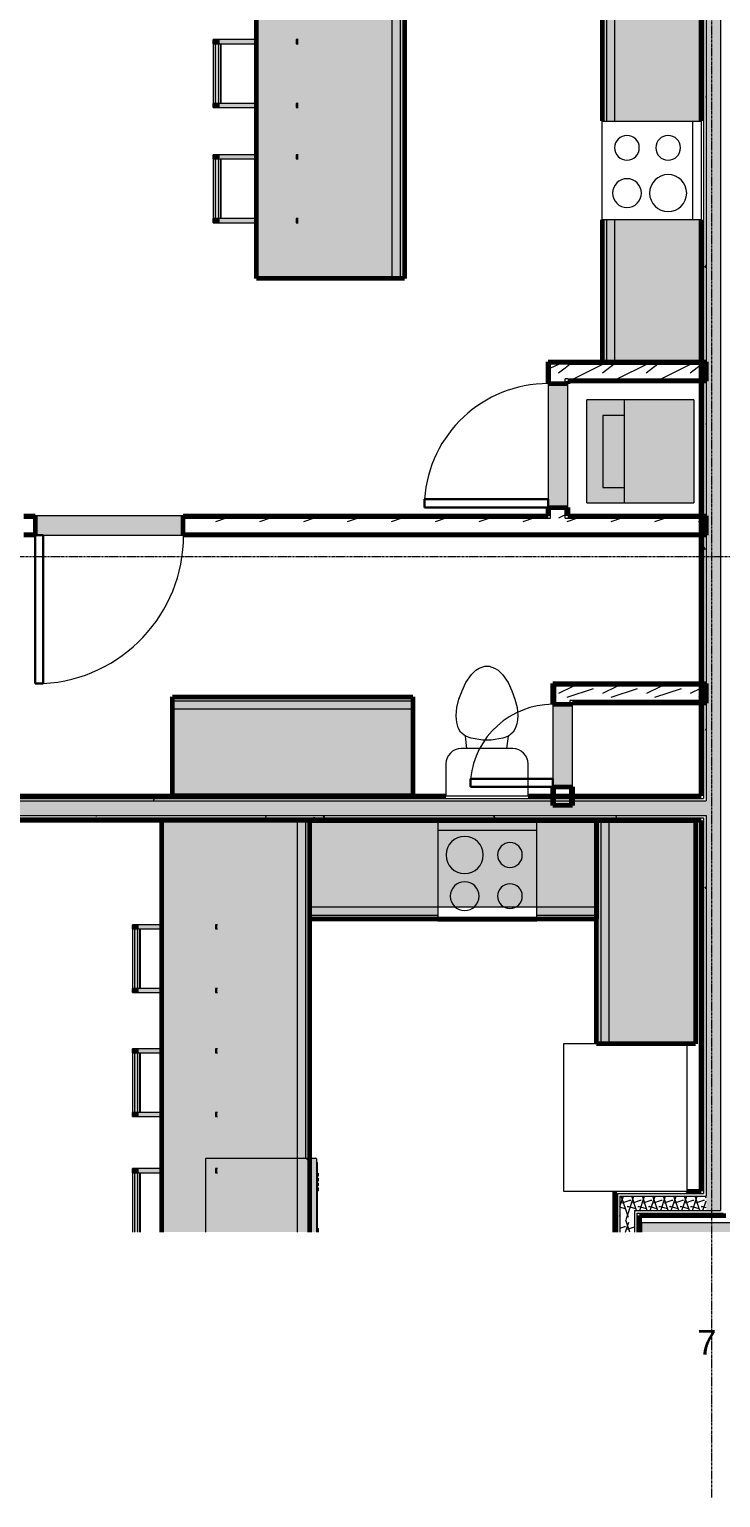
# Model space of a CAD drawing. Header units: inches. Extents: x -4061 to -1937, y 10959 to 12323.
# Drawn here: x -3647.1 to -3479.2, y 10958.7 to 11315.3 of the extents above; entities that cross this region are included whole.
import ezdxf

# ---------------------------------------------------------------- set-up
doc = ezdxf.new("R2010")
doc.units = ezdxf.units.IN
doc.header["$MEASUREMENT"] = 0
doc.linetypes.add('Grid Line 1_2_', pattern=[0.875, 0.5, -0.125, 0.125, -0.125])
for name, color, linetype, lineweight in [('0-1', 7, 'Continuous', 5), ('0-2', 250, 'Continuous', 9), ('A-CLNG', 13, 'Continuous', 18), ('A-CLNG-2', 13, 'Continuous', 5), ('A-DOOR-1', 250, 'Continuous', 9), ('A-DOOR-2', 50, 'Continuous', 30), ('A-WALL', 113, 'Continuous', 18), ('A-WALL-1', 8, 'Continuous', 5), ('A-WALL-2', 10, 'Continuous', 60), ('A-WALL-3', 7, 'Continuous', 18), ('A-WALL-PATT-1', 250, 'Continuous', 9), ('A-WALL-PATT-2', 55, 'Continuous', 9), ('A-WALL-PATT-6', 111, 'Continuous', 9), ('G-ANNO-SYMB', 111, 'Continuous', 9), ('I-FURN-1', 250, 'Continuous', 9), ('I-FURN-2', 71, 'Continuous', 9), ('I-WALL-1', 2, 'Continuous', 5), ('I-WALL-2', 2, 'Continuous', 60), ('P-SANR-FIXT-1', 55, 'Continuous', 9), ('P-SANR-FIXT-2', 250, 'Continuous', 9), ('Q-CASE-1', 53, 'Continuous', 9), ('Q-CASE-2', 10, 'Continuous', 60), ('Q-CASE-3', 250, 'Continuous', 9), ('Q-SPCQ-1', 250, 'Continuous', 9), ('Q-SPCQ-2', 55, 'Continuous', 9), ('S-BEAM', 12, 'Continuous', 9), ('S-GRID-1', 1, 'Grid Line 1_2_', 9)]:
    doc.layers.add(name, color=color, linetype=linetype, lineweight=lineweight)
doc.styles.add('Arial_1', font='arial.ttf', dxfattribs={"height": 6})
pattern_1 = [(0, (0, 0), (20.48, 5.12), [0.845, -14.515, 0.845, -14.515, -81.92]), (0, (0, 0), (20.48, 5.12), [-30.72, 0.845, -29.875, 0.845, -14.515, -35.84]), (0, (0, 0), (20.48, 5.12), [-76.8, 0.845, -9.395, 0.845, -24.755]), (120, (7.68, 2.56), (-14.67405, 15.1762003), [0.845, -14.515, 0.845, -14.515, -81.92]), (120, (7.68, 2.56), (-14.67405, 15.1762003), [-30.72, 0.845, -29.875, 0.845, -14.515, -35.84]), (120, (7.68, 2.56), (-14.67405, 15.1762003), [-76.8, 0.845, -9.395, 0.845, -24.755]), (240, (10.24, 12.8), (-5.80595, -20.2962003), [0.845, -14.515, 0.845, -14.515, -81.92]), (240, (10.24, 12.8), (-5.80595, -20.2962003), [-30.72, 0.845, -29.875, 0.845, -14.515, -35.84]), (240, (10.24, 12.8), (-5.80595, -20.2962003), [-76.8, 0.845, -9.395, 0.845, -24.755])]
pattern_2 = [(216.87, (4.265, 10.662), (31.9871619, 21.32545714), [5.331, -47.981]), (206.565, (10.662, 7.464), (-10.662476, -10.6620098), [11.921, -11.921]), (198.435, (10.662, 2.132), (-21.32449365, -10.6625869), [6.744, -26.974])]
pattern_3 = [(161.57, (0.32, 0.32), (-2.560496185, -0.000537386), [0, -18.214, 2.022, 0]), (18.43, (-0.32, 0.32), (-2.560496185, 0.000537386), [0, -18.214, 2.022, 0]), (108.43, (0.32, 0.32), (1.27922091, -6.400876726), [6.07, -14.166]), (71.57, (-0.32, 0.32), (1.27922091, 6.400876726), [6.07, -14.166])]

# ---------------------------------------------------------------- blocks, each defined once
blk = doc.blocks.new('Single-Flush - 36_ x 84_-1372839-ENLARGED RCP - 2ND FLOOR PLAN - EAST')
at = {"layer": 'A-DOOR-1'}
blk.add_arc((18, 2.37), 36.07, 93.1789, 180, dxfattribs=at)
at = {"layer": 'A-DOOR-2'}
for p, q in [((16, 2.37), (16, 38.39)), ((18, 38.39), (16, 38.39)), ((18, 2.37), (18, 38.39)), ((18, 2.37), (16, 2.37))]:
    blk.add_line(p, q, dxfattribs=at)
blk = doc.blocks.new('Stacked Washer and Dryer - 26_x25_ - Private-1372850-ENLARGED RCP - 2ND FLOOR PLAN - EAST')
at = {"layer": 'P-SANR-FIXT-1'}
blk.add_hatch(color=256, dxfattribs=at).paths.add_polyline_path([(5.39, 12.5), (0, 12.5), (0, -12.5), (26, -12.5), (26, 12.5)], flags=0)
at = {"layer": 'P-SANR-FIXT-2'}
for p, q in [((26, 12.5), (0, 12.5)), ((0, -12.5), (0, 12.5)), ((16.91, -12.5), (16.91, 12.5)), ((26, 12.5), (26, -12.5)), ((22.09, 8.75), (16.91, 8.75)), ((22.09, -8.75), (22.09, 8.75)), ((16.91, -8.75), (22.09, -8.75)), ((0, -12.5), (26, -12.5))]:
    blk.add_line(p, q, dxfattribs=at)
blk = doc.blocks.new('Single-Flush - 30_ x 80_-1421383-ENLARGED RCP - 2ND FLOOR PLAN - EAST')
at = {"layer": 'A-DOOR-1'}
blk.add_arc((15, -2.375), 30.067, 180, 266.18593, dxfattribs=at)
at = {"layer": 'A-DOOR-2'}
for p, q in [((13, -2.375), (13, -32.375)), ((15, -2.375), (13, -2.375)), ((15, -2.375), (15, -32.375)), ((15, -32.375), (13, -32.375))]:
    blk.add_line(p, q, dxfattribs=at)
blk = doc.blocks.new('OD_CW_Base Cabinet - OD_CW_Base Cabinet-1862371-ENLARGED RCP - 2ND FLOOR PLAN - EAST')
at = {"layer": 'Q-CASE-1'}
h = blk.add_hatch(color=256, dxfattribs=at)
h.paths.add_polyline_path([(9.36, 24), (9.36, -9), (109.34, -9), (109.34, 24), (28.15, 24)], flags=0)
h.paths.add_polyline_path([(23.79, 10.94), (24.79, 10.94), (24.79, 10.44), (23.79, 10.44), (23.79, 10.94)], flags=0)
h.paths.add_polyline_path([(37.41, 10.94), (37.41, 10.94), (38.41, 10.94), (38.41, 10.44), (37.41, 10.44)], flags=0)
h.paths.add_polyline_path([(52.91, 10.94), (52.91, 10.94), (53.91, 10.94), (53.91, 10.44), (52.91, 10.44)], flags=0)
h.paths.add_polyline_path([(67.53, 10.94), (68.53, 10.94), (68.53, 10.44), (67.53, 10.44), (67.53, 10.94)], flags=0)
h.paths.add_polyline_path([(83.03, 10.94), (83.03, 10.94), (84.03, 10.94), (84.03, 10.44), (83.03, 10.44), (83.03, 10.63)], flags=0)
for points in [[(27.34, -10.77), (27.34, -11), (109.34, -11), (109.34, -9), (27.34, -9), (27.34, -10.7)], [(27.34, -11.09), (27.34, -12), (109.34, -12), (109.34, -11), (27.34, -11)]]:
    blk.add_hatch(color=256, dxfattribs=at).paths.add_polyline_path(points, flags=0)
at = {"layer": 'Q-CASE-2'}
for p, q in [((109.34, 24), (9.36, 24)), ((109.34, -12), (109.34, 24)), ((9.36, -12), (109.34, -12))]:
    blk.add_line(p, q, dxfattribs=at)
at = {"layer": 'Q-CASE-3'}
for p, q in [((9.36, 24), (109.34, 24)), ((109.34, -9), (109.34, 24)), ((9.36, -9), (109.34, -9)), ((109.34, -11), (109.34, -9)), ((27.34, -11), (109.34, -11)), ((27.34, -11), (109.34, -11)), ((27.34, -12), (88.34, -12)), ((109.34, -12), (109.34, -11))]:
    blk.add_line(p, q, dxfattribs=at)
blk = doc.blocks.new('Refrigerator_-_Side-by-Side_6047 - 36_ X 30_-345559-ENLARGED RCP - 2ND FLOOR PLAN - EAST')
at = {"layer": 'Q-SPCQ-1'}
for p, q in [((17.87, 14.42), (-17.88, 14.42)), ((-17.88, 14.42), (-17.88, -15.58)), ((17.87, -15.58), (17.87, 14.42)), ((-17.88, -15.58), (17.87, -15.58))]:
    blk.add_line(p, q, dxfattribs=at)
blk = doc.blocks.new('Range - 24_ x 24_-1352610-ENLARGED RCP - 2ND FLOOR PLAN - EAST')
at = {"layer": 'Q-SPCQ-1'}
for p, q in [((24, 24), (0, 24)), ((0, 24), (0, 0)), ((0, 22), (24, 22)), ((24, 0), (24, 24)), ((0, 0), (24, 0))]:
    blk.add_line(p, q, dxfattribs=at)
for centre, radius, start, end in [((6.5, 16), 4.5, 360, 180), ((17.5, 16), 3, 360, 180), ((6.5, 16), 4.5, 180, 0), ((17.5, 16), 3, 180, 0), ((6.5, 6), 3.5, 360, 180), ((17.5, 6), 3, 360, 180), ((6.5, 6), 3.5, 180, 0), ((17.5, 6), 3, 180, 0)]:
    blk.add_arc(centre, radius, start, end, dxfattribs=at)
blk = doc.blocks.new('OD_CW_Base Cabinet - OD_CW_Base Cabinet-1445441-ENLARGED RCP - 2ND FLOOR PLAN - EAST')
at = {"layer": 'Q-CASE-1'}
h = blk.add_hatch(color=256, dxfattribs=at)
h.paths.add_polyline_path([(15.27, 0), (0.74, 0), (0.74, -1), (15.27, -1)], flags=0)
h.paths.add_polyline_path([(49.51, 0), (39.27, 0), (39.27, -1), (70.36, -1), (70.36, 0), (54.46, 0)], flags=0)
h = blk.add_hatch(color=256, dxfattribs=at)
h.paths.add_polyline_path([(15.27, -1), (0.74, -1), (0.74, -3), (15.27, -3)], flags=0)
h.paths.add_polyline_path([(50.33, -1), (39.27, -1), (39.27, -3), (70.36, -3), (70.36, -1), (55.35, -1)], flags=0)
blk.add_hatch(color=256, dxfattribs=at).paths.add_polyline_path([(25.6, -3), (0.74, -3), (0.74, -24), (70.36, -24), (70.36, -3), (51.97, -3)], flags=0)
at = {"layer": 'Q-CASE-2'}
for p, q in [((0.74, -24), (0.74, 0)), ((0.74, 0), (70.36, 0)), ((70.36, 0), (70.36, -24)), ((70.36, -24), (0.74, -24))]:
    blk.add_line(p, q, dxfattribs=at)
at = {"layer": 'Q-CASE-3'}
for p, q in [((0.74, 0), (0.74, -1)), ((15.27, 0), (0.74, 0)), ((15.27, -1), (0.74, -1)), ((0.74, -1), (0.74, -3)), ((15.27, -1), (0.74, -1)), ((0.74, -3), (0.74, -24)), ((70.36, -3), (0.74, -3)), ((70.36, 0), (39.27, 0)), ((70.36, -1), (39.27, -1)), ((70.36, -1), (39.27, -1)), ((70.36, -1), (70.36, 0)), ((70.36, -3), (70.36, -1)), ((70.36, -24), (70.36, -3)), ((70.36, -24), (0.74, -24))]:
    blk.add_line(p, q, dxfattribs=at)
blk = doc.blocks.new('OD_CW_Base Cabinet - OD_CW_Base Cabinet-1916693-ENLARGED RCP - 2ND FLOOR PLAN - EAST')
at = {"layer": 'Q-CASE-1'}
for points in [[(0.74, -1), (54.99, -1), (54.99, 0), (0.74, 0)], [(0.74, -3), (54.99, -3), (54.99, -1), (0.74, -1)], [(0.74, -24), (54.99, -24), (54.99, -3), (0.74, -3), (0.74, -11.3)]]:
    blk.add_hatch(color=256, dxfattribs=at).paths.add_polyline_path(points, flags=0)
at = {"layer": 'Q-CASE-2'}
for p, q in [((0.74, -24), (0.74, 0)), ((0.74, 0), (54.99, 0)), ((54.99, 0), (54.99, -24)), ((54.99, -24), (0.74, -24))]:
    blk.add_line(p, q, dxfattribs=at)
at = {"layer": 'Q-CASE-3'}
for p, q in [((33.99, 0), (0.74, 0)), ((54.99, -1), (0.74, -1)), ((54.99, -1), (0.74, -1)), ((0.74, -3), (0.74, -24)), ((54.99, -3), (0.74, -3)), ((54.99, -1), (54.99, 0)), ((54.99, -3), (54.99, -1)), ((54.99, -24), (54.99, -3)), ((54.99, -24), (0.74, -24))]:
    blk.add_line(p, q, dxfattribs=at)
blk = doc.blocks.new('Dishwasher_15404 - 34_ counter-547918-ENLARGED RCP - 2ND FLOOR PLAN - EAST')
at = {"layer": 'Q-SPCQ-2'}
for points in [[(24.1, 6.02), (25.25, 6.02), (25.25, 22.43), (25.17, 22.9), (24.98, 23.29), (24.74, 23.58), (24.46, 23.79), (24.02, 23.95), (23.68, 24), (22.25, 24), (22.25, 6.02), (24.02, 6.02)], [(25.25, 22.43), (25.25, 24), (23.68, 24), (24.08, 23.95), (24.46, 23.79), (24.83, 23.48), (25.04, 23.21), (25.22, 22.75)], [(25, 23.26), (24.96, 23.33), (24.98, 23.29)], [(26.68, 6.02), (26.87, 6.02), (26.85, 23.86), (26.82, 23.94), (26.68, 24), (25.25, 24), (25.25, 6.02), (26.46, 6.02)], [(27.12, 21.39), (27.12, 22.91), (26.87, 22.91), (26.87, 21.39)], [(27.12, 20.19), (27.12, 21.39), (26.87, 21.39), (26.87, 20.19)], [(26.87, 6.02), (27.12, 6.02), (27.12, 20.19), (26.87, 20.19), (26.87, 15.41)], [(27.12, 19.69), (27.37, 19.69), (27.37, 20.28), (27.12, 20.28), (27.12, 20.11)], [(27.37, 18.51), (27.37, 19.1), (27.12, 19.1), (27.12, 18.51)], [(27.37, 17.33), (27.37, 17.92), (27.12, 17.92), (27.12, 17.33)], [(27.37, 16.15), (27.37, 16.74), (27.12, 16.74), (27.12, 16.15)], [(27.33, 6.02), (27.37, 6.02), (27.37, 6.79), (27.12, 6.79), (27.12, 6.02)]]:
    blk.add_hatch(color=256, dxfattribs=at).paths.add_polyline_path(points, flags=0)
at = {"layer": 'Q-SPCQ-1'}
for p, q in [((0, 24), (23.68, 24)), ((0, 6.02), (0, 24)), ((23.68, 24), (25.25, 24)), ((25.25, 24), (26.68, 24)), ((25.25, 24), (25.25, 22.43)), ((25.25, 22.43), (25.25, 6.02)), ((26.87, 23.8), (26.87, 6.02)), ((26.87, 22.91), (27.12, 22.91)), ((27.12, 21.39), (27.12, 22.91)), ((27.12, 20.19), (27.12, 21.39)), ((27.12, 20.28), (27.37, 20.28)), ((27.12, 6.02), (27.12, 20.19)), ((27.12, 19.69), (27.37, 19.69)), ((27.12, 19.1), (27.37, 19.1)), ((27.12, 18.51), (27.37, 18.51)), ((27.12, 17.92), (27.37, 17.92)), ((27.37, 17.33), (27.37, 17.92)), ((27.37, 19.69), (27.37, 20.28)), ((27.37, 18.51), (27.37, 19.1)), ((27.12, 17.33), (27.37, 17.33)), ((27.12, 16.74), (27.37, 16.74)), ((27.12, 16.15), (27.37, 16.15)), ((27.37, 16.15), (27.37, 16.74)), ((27.37, 6.79), (27.12, 6.79)), ((27.37, 6.02), (27.37, 6.79))]:
    blk.add_line(p, q, dxfattribs=at)
for centre, radius, start, end in [((23.68, 22.43), 1.57, 360, 90), ((23.68, 22.43), 1.57, 32.077, 42.3359), ((23.68, 22.43), 1.57, 17.8182, 27.5266), ((23.68, 22.43), 1.57, 360, 13.6425), ((26.68, 23.8), 0.197, 360, 90)]:
    blk.add_arc(centre, radius, start, end, dxfattribs=at)
blk = doc.blocks.new('Bar_Stool_6722_1_ - Bar_Stool_6722_1_-1229311-ENLARGED RCP - 2ND FLOOR PLAN - EAST')
at = {"layer": 'I-FURN-2'}
for points in [[(1, 20.63), (0, 20.63), (0, 20.14), (1, 20.14)], [(1, 1.3), (1, 7.07), (0, 7.07), (0, 1.3)], [(1, 1.3), (0, 1.3), (0, 0.75), (1, 0.75), (1, 0.94)], [(1, 0), (1, 0.75), (0, 0.75), (0, 0)], [(15.43, 1.3), (1, 1.3), (1, 0.46), (15.43, 0.46), (15.43, 1.3)]]:
    blk.add_hatch(color=256, dxfattribs=at).paths.add_polyline_path(points, flags=0)
at = {"layer": 'I-FURN-1'}
for p, q in [((0, 20.63), (0, 20.14)), ((0, 20.14), (1, 20.14)), ((1, 20.14), (1, 20.63)), ((0, 7.07), (0, 1.3)), ((1, 1.3), (1, 7.07)), ((0, 1.3), (1, 1.3)), ((0, 1.3), (0, 0.75)), ((0, 0.75), (0, 0)), ((0, 0.75), (1, 0.75)), ((1, 1.83), (15.43, 1.83)), ((1, 1.73), (15.43, 1.73)), ((15.43, 1.3), (1, 1.3)), ((1, 0.75), (1, 1.3)), ((1, 0), (1, 0.75)), ((1, 0.46), (15.43, 0.46)), ((1, 0), (0, 0)), ((1, 0), (15.43, 0))]:
    blk.add_line(p, q, dxfattribs=at)
blk = doc.blocks.new('Bar_Stool_6722_1_ - Bar_Stool_6722_1_-V1-ENLARGED RCP - 2ND FLOOR PLAN - EAST')
at = {"layer": 'I-FURN-2'}
for points in [[(1, 20.63), (0, 20.63), (0, 20.14), (1, 20.14)], [(16.5, 20.63), (15.5, 20.63), (15.5, 20.14), (16.5, 20.14)], [(1, 1.3), (1, 7.07), (0, 7.07), (0, 1.3)], [(16.5, 7.07), (15.5, 7.07), (15.5, 1.3), (16.5, 1.3), (16.5, 1.83)], [(1, 1.3), (0, 1.3), (0, 0.75), (1, 0.75), (1, 0.94)], [(1, 0), (1, 0.75), (0, 0.75), (0, 0)], [(15.5, 0.75), (15.5, 1.3), (1, 1.3), (1, 0.46), (15.5, 0.46)], [(16.5, 0.75), (16.5, 1.3), (15.5, 1.3), (15.5, 0.75), (16.5, 0.75)], [(16.5, 0.46), (16.5, 0.75), (15.5, 0.75), (15.5, 0), (16.5, 0)]]:
    blk.add_hatch(color=256, dxfattribs=at).paths.add_polyline_path(points, flags=0)
at = {"layer": 'I-FURN-1'}
for p, q in [((0, 20.63), (0, 20.14)), ((0, 20.14), (1, 20.14)), ((1, 20.14), (1, 20.63)), ((15.5, 20.63), (15.5, 20.14)), ((15.5, 20.14), (16.5, 20.14)), ((16.5, 20.14), (16.5, 20.63)), ((0, 7.07), (0, 1.3)), ((1, 1.3), (1, 7.07)), ((15.5, 7.07), (15.5, 1.3)), ((16.5, 1.3), (16.5, 7.07)), ((0, 1.3), (1, 1.3)), ((0, 1.3), (0, 0.75)), ((0, 0.75), (0, 0)), ((0, 0.75), (1, 0.75)), ((1, 1.83), (15.5, 1.83)), ((1, 1.73), (15.5, 1.73)), ((15.5, 1.3), (1, 1.3)), ((1, 0.75), (1, 1.3)), ((1, 0), (1, 0.75)), ((1, 0.46), (15.5, 0.46)), ((15.5, 1.3), (16.5, 1.3)), ((15.5, 1.3), (15.5, 0.75)), ((15.5, 0.75), (15.5, 0)), ((15.5, 0.75), (16.5, 0.75)), ((16.5, 0), (15.5, 0)), ((16.5, 0.75), (16.5, 1.3)), ((16.5, 0), (16.5, 0.75)), ((1, 0), (0, 0)), ((1, 0), (15.5, 0))]:
    blk.add_line(p, q, dxfattribs=at)
blk = doc.blocks.new('Bar_Stool_6722_1_ - Bar_Stool_6722_1_-V2-ENLARGED RCP - 2ND FLOOR PLAN - EAST')
at = {"layer": 'I-FURN-2'}
for points in [[(1, 20.63), (0, 20.63), (0, 20.14), (1, 20.14), (1, 20.45)], [(1, 20.13), (1, 20.14), (0.59, 20.13)], [(16.5, 20.63), (15.5, 20.63), (15.5, 20.14), (16.5, 20.14)], [(1, 1.3), (1, 7.07), (0, 7.07), (0, 1.3)], [(16.5, 1.83), (16.5, 7.07), (15.5, 7.07), (15.5, 1.3), (16.5, 1.3)], [(1, 0.75), (1, 1.3), (0, 1.3), (0, 0.75), (1, 0.75)], [(1, 0.46), (1, 0.75), (0, 0.75), (0, 0), (1, 0)], [(15.5, 0.75), (15.5, 1.3), (1, 1.3), (1, 0.46), (15.5, 0.46), (15.5, 0.75)], [(16.5, 1.3), (15.5, 1.3), (15.5, 0.75), (16.5, 0.75), (16.5, 0.94)], [(16.5, 0.46), (16.5, 0.75), (15.5, 0.75), (15.5, 0), (16.5, 0)]]:
    blk.add_hatch(color=256, dxfattribs=at).paths.add_polyline_path(points, flags=0)
at = {"layer": 'I-FURN-1'}
for p, q in [((0, 20.63), (0, 20.14)), ((0, 20.14), (1, 20.14)), ((1, 20.14), (1, 20.63)), ((15.5, 20.63), (15.5, 20.14)), ((15.5, 20.14), (16.5, 20.14)), ((16.5, 20.14), (16.5, 20.63)), ((0, 7.07), (0, 1.3)), ((1, 1.3), (1, 7.07)), ((15.5, 7.07), (15.5, 1.3)), ((16.5, 1.3), (16.5, 7.07)), ((0, 1.3), (1, 1.3)), ((0, 1.3), (0, 0.75)), ((0, 0.75), (0, 0)), ((0, 0.75), (1, 0.75)), ((1, 1.83), (15.5, 1.83)), ((1, 1.73), (15.5, 1.73)), ((15.5, 1.3), (1, 1.3)), ((1, 0.75), (1, 1.3)), ((1, 0), (1, 0.75)), ((1, 0.46), (15.5, 0.46)), ((15.5, 1.3), (16.5, 1.3)), ((15.5, 1.3), (15.5, 0.75)), ((15.5, 0.75), (15.5, 0)), ((15.5, 0.75), (16.5, 0.75)), ((16.5, 0), (15.5, 0)), ((16.5, 0.75), (16.5, 1.3)), ((16.5, 0), (16.5, 0.75)), ((1, 0), (0, 0)), ((1, 0), (15.5, 0))]:
    blk.add_line(p, q, dxfattribs=at)
blk = doc.blocks.new('Toilet-Domestic-3D - Toilet-Domestic-3D-1372870-ENLARGED RCP - 2ND FLOOR PLAN - EAST')
at = {"layer": 'P-SANR-FIXT-2'}
for p, q in [((-3.74, 10), (-2.74, 11)), ((-2.74, 11), (-1.87, 11.5)), ((-1.87, 11.5), (-0.5, 12)), ((-0.5, 12), (0.5, 12)), ((0.5, 12), (1.87, 11.5)), ((1.87, 11.5), (2.74, 11)), ((2.74, 11), (3.74, 10)), ((-6.06, 6), (-5.13, 8)), ((-5.13, 8), (-3.74, 10)), ((3.74, 10), (5.13, 8)), ((5.13, 8), (6.06, 6)), ((-7.33, 1.99), (-6.79, 4)), ((-6.79, 4), (-6.06, 6)), ((6.06, 6), (6.79, 4)), ((6.79, 4), (7.33, 1.99)), ((-7.5, 0), (-7.33, 1.99)), ((7.33, 1.99), (7.5, 0)), ((-7.41, -1), (-7.5, 0)), ((-7.24, -2), (-7.41, -1)), ((-6.97, -3), (-7.24, -2)), ((-6.4, -4), (-6.97, -3)), ((6.97, -3), (6.4, -4)), ((7.24, -2), (6.97, -3)), ((7.41, -1), (7.24, -2)), ((7.5, 0), (7.41, -1)), ((-5.21, -5), (-6.4, -4)), ((-3.84, -5.5), (-5.21, -5)), ((-4.86, -8.02), (-5.21, -5)), ((-1, -6), (-3.84, -5.5)), ((1, -6), (-1, -6)), ((3.84, -5.5), (1, -6)), ((5.21, -5), (3.84, -5.5)), ((4.86, -8.02), (5.21, -5)), ((6.4, -4), (5.21, -5)), ((6.25, -8.02), (-6.25, -8.02)), ((-9.98, -11.75), (-9.98, -19.48)), ((9.98, -19.48), (9.98, -11.75)), ((-9.98, -19.48), (9.98, -19.48))]:
    blk.add_line(p, q, dxfattribs=at)
for centre, start, end in [((-6.25, -11.75), 90, 180), ((6.25, -11.75), 0, 90)]:
    blk.add_arc(centre, 3.73, start, end, dxfattribs=at)
blk = doc.blocks.new('OD_CW_Base Cabinet - OD_CW_Base Cabinet-1913600-ENLARGED RCP - 2ND FLOOR PLAN - EAST')
at = {"layer": 'Q-CASE-1'}
for points in [[(3.78, -1), (59.14, -1), (59.14, 0), (0.74, 0), (0.74, -1), (0.99, -1)], [(23.98, -3), (59.14, -3), (59.14, -1), (0.74, -1), (0.74, -3), (8.65, -3)], [(59.14, -24), (59.14, -3), (0.74, -3), (0.74, -24), (54.64, -24)]]:
    blk.add_hatch(color=256, dxfattribs=at).paths.add_polyline_path(points, flags=0)
at = {"layer": 'Q-CASE-2'}
for p, q in [((0.74, -24), (0.74, 0)), ((0.74, 0), (59.14, 0)), ((59.14, 0), (59.14, -24)), ((59.14, -24), (0.74, -24))]:
    blk.add_line(p, q, dxfattribs=at)
at = {"layer": 'Q-CASE-3'}
for p, q in [((0.74, 0), (0.74, -1)), ((59.14, 0), (0.74, 0)), ((59.14, -1), (0.74, -1)), ((0.74, -1), (0.74, -3)), ((59.14, -1), (0.74, -1)), ((0.74, -3), (0.74, -24)), ((59.14, -3), (0.74, -3)), ((59.14, -1), (59.14, 0)), ((59.14, -3), (59.14, -1)), ((59.14, -24), (59.14, -3)), ((59.14, -24), (0.74, -24))]:
    blk.add_line(p, q, dxfattribs=at)
blk = doc.blocks.new('Single-Flush - CLOSET-1720256-ENLARGED RCP - 2ND FLOOR PLAN - EAST')
at = {"layer": 'A-DOOR-1'}
blk.add_arc((10, -2.37), 20.07, 180, 264.2799, dxfattribs=at)
at = {"layer": 'A-DOOR-2'}
for p, q in [((8, -2.37), (8, -22.34)), ((10, -2.37), (8, -2.37)), ((10, -2.37), (10, -22.34)), ((10, -22.34), (8, -22.34))]:
    blk.add_line(p, q, dxfattribs=at)
blk = doc.blocks.new('OD_CW_Base Cabinet - OD_CW_Base Cabinet-2252122-ENLARGED RCP - 2ND FLOOR PLAN - EAST')
at = {"layer": 'Q-CASE-1'}
h = blk.add_hatch(color=256, dxfattribs=at)
h.paths.add_polyline_path([(93.67, 18.64), (93.67, 24), (59.2, 24), (59.2, 3), (93.67, 3)], flags=0)
h.paths.add_polyline_path([(35.2, 21.71), (35.2, 24), (0.74, 24), (0.74, 3), (35.2, 3)], flags=0)
h = blk.add_hatch(color=256, dxfattribs=at)
h.paths.add_polyline_path([(93.67, 3), (59.2, 3), (59.2, 1), (93.67, 1)], flags=0)
h.paths.add_polyline_path([(35.2, 3), (0.74, 3), (0.74, 1), (35.2, 1)], flags=0)
h = blk.add_hatch(color=256, dxfattribs=at)
h.paths.add_polyline_path([(93.67, 0), (93.67, 1), (59.2, 1), (59.2, 0), (79.57, 0)], flags=0)
h.paths.add_polyline_path([(35.2, 1), (0.74, 1), (0.74, 0), (35.2, 0)], flags=0)
at = {"layer": 'Q-CASE-2'}
for p, q in [((35.2, 24), (0.74, 24)), ((0.74, 24), (0.74, 22)), ((93.67, 24), (59.2, 24)), ((93.67, 0), (93.67, 24)), ((0.74, 0), (35.2, 0)), ((59.2, 0), (93.67, 0))]:
    blk.add_line(p, q, dxfattribs=at)
at = {"layer": 'Q-CASE-3'}
for p, q in [((0.74, 24), (0.74, 22)), ((0.74, 24), (35.2, 24)), ((59.2, 24), (93.67, 24)), ((93.67, 3), (93.67, 24)), ((0.74, 3), (35.2, 3)), ((0.74, 1), (35.2, 1)), ((0.74, 1), (35.2, 1)), ((0.74, 0), (35.2, 0)), ((59.2, 3), (93.67, 3)), ((59.2, 1), (93.67, 1)), ((59.2, 1), (93.67, 1)), ((59.2, 0), (93.67, 0)), ((93.67, 1), (93.67, 3)), ((93.67, 0), (93.67, 1))]:
    blk.add_line(p, q, dxfattribs=at)
blk = doc.blocks.new('Bar_Stool_6722_1_ - Bar_Stool_6722_1_-V16-ENLARGED RCP - 2ND FLOOR PLAN - EAST')
at = {"layer": 'I-FURN-2'}
for points in [[(0, -0.46), (0, -0.75), (1, -0.75), (1, 0), (0, 0)], [(15.5, -0.75), (16.5, -0.75), (16.5, 0), (15.5, 0), (15.5, -0.46)], [(0, -0.94), (0, -1.3), (1, -1.3), (1, -0.75), (0, -0.75)], [(0, -6.89), (0, -10.45), (1, -10.45), (1, -1.3), (0, -1.3), (0, -1.83)], [(1, -1.3), (15.5, -1.3), (15.5, -0.46), (1, -0.46), (1, -1.3)], [(15.5, -0.75), (15.5, -1.3), (16.5, -1.3), (16.5, -0.75), (16, -0.75)], [(15.5, -1.83), (15.5, -10.45), (16.5, -10.45), (16.5, -1.3), (15.5, -1.3)], [(0, -20.63), (1, -20.63), (1, -20.14), (0, -20.14)], [(15.5, -20.63), (16.5, -20.63), (16.5, -20.14), (15.5, -20.14)]]:
    blk.add_hatch(color=256, dxfattribs=at).paths.add_polyline_path(points, flags=0)
at = {"layer": 'I-FURN-1'}
for p, q in [((0, 0), (0, -0.75)), ((0, 0), (1, 0)), ((1, -0.75), (1, 0)), ((0, -0.75), (0, -1.3)), ((1, -0.75), (0, -0.75)), ((0, -1.3), (0, -10.45)), ((1, -1.3), (0, -1.3)), ((15.5, 0), (1, 0)), ((15.5, -0.46), (1, -0.46)), ((1, -1.3), (1, -0.75)), ((1, -1.3), (15.5, -1.3)), ((1, -10.45), (1, -1.3)), ((15.5, -1.73), (1, -1.73)), ((15.5, -1.83), (1, -1.83)), ((15.5, 0), (15.5, -0.75)), ((15.5, 0), (16.5, 0)), ((15.5, -0.75), (15.5, -1.3)), ((16.5, -0.75), (15.5, -0.75)), ((15.5, -1.3), (15.5, -10.45)), ((16.5, -1.3), (15.5, -1.3)), ((16.5, -0.75), (16.5, 0)), ((16.5, -1.3), (16.5, -0.75)), ((16.5, -10.45), (16.5, -1.3)), ((0, -20.14), (0, -20.63)), ((1, -20.14), (0, -20.14)), ((1, -20.63), (1, -20.14)), ((15.5, -20.14), (15.5, -20.63)), ((16.5, -20.14), (15.5, -20.14)), ((16.5, -20.63), (16.5, -20.14))]:
    blk.add_line(p, q, dxfattribs=at)
blk = doc.blocks.new('OD_CW_Base Cabinet - OD_CW_Base Cabinet-1913094-ENLARGED RCP - 2ND FLOOR PLAN - EAST')
at = {"layer": 'Q-CASE-1'}
h = blk.add_hatch(color=256, dxfattribs=at)
h.paths.add_polyline_path([(109.11, 12), (33.14, 12), (33.14, 11), (109.11, 11)], flags=0)
h.paths.add_polyline_path([(9.14, 12), (0.74, 12), (0.74, 11), (9.14, 11), (9.14, 11.56)], flags=0)
h = blk.add_hatch(color=256, dxfattribs=at)
h.paths.add_polyline_path([(109.11, 11), (33.14, 11), (33.14, 9), (109.11, 9)], flags=0)
h.paths.add_polyline_path([(9.14, 10.77), (9.14, 11), (0.74, 11), (0.74, 9), (9.14, 9)], flags=0)
h = blk.add_hatch(color=256, dxfattribs=at)
h.paths.add_polyline_path([(109.11, -14.31), (109.11, 9), (0.74, 9), (0.74, -24), (109.11, -24), (109.11, -14.31)], flags=0)
h.paths.add_polyline_path([(95.57, -13.81), (95.57, -14.31), (94.57, -14.31), (94.57, -13.81)], flags=0)
h.paths.add_polyline_path([(80.07, -14.31), (80.07, -14.31), (79.07, -14.31), (79.07, -13.81), (80.07, -13.81)], flags=0)
h.paths.add_polyline_path([(67.57, -13.81), (67.57, -14.31), (66.57, -14.31), (66.57, -13.81)], flags=0)
h.paths.add_polyline_path([(52.07, -14.31), (52.07, -14.31), (51.07, -14.31), (51.07, -13.81), (52.07, -13.81)], flags=0)
h.paths.add_polyline_path([(39.57, -13.81), (39.57, -14.31), (38.57, -14.31), (38.57, -13.81)], flags=0)
h.paths.add_polyline_path([(24.07, -14.31), (24.07, -14.31), (23.07, -14.31), (23.07, -13.81), (24.07, -13.81)], flags=0)
at = {"layer": 'Q-CASE-2'}
for p, q in [((0.74, -24), (0.74, 12)), ((0.74, 12), (109.11, 12)), ((109.11, 12), (109.11, -24)), ((109.11, -24), (0.74, -24))]:
    blk.add_line(p, q, dxfattribs=at)
at = {"layer": 'Q-CASE-3'}
for p, q in [((0.74, 12), (0.74, 11)), ((9.14, 12), (0.74, 12)), ((9.14, 11), (0.74, 11)), ((0.74, 11), (0.74, 9)), ((9.14, 11), (0.74, 11)), ((109.11, 12), (33.14, 12)), ((109.11, 11), (33.14, 11)), ((109.11, 11), (33.14, 11)), ((109.11, 11), (109.11, 12)), ((109.11, 9), (109.11, 11)), ((0.74, 9), (0.74, -24)), ((109.11, 9), (0.74, 9)), ((109.11, -24), (109.11, 9)), ((109.11, -24), (0.74, -24))]:
    blk.add_line(p, q, dxfattribs=at)
blk = doc.blocks.new('Range - 24_ x 24_-1372826-ENLARGED RCP - 2ND FLOOR PLAN - EAST')
at = {"layer": 'Q-SPCQ-1'}
for p, q in [((0, 0), (24, 0)), ((0, -24), (0, 0)), ((24, 0), (24, -24)), ((0, -22), (24, -22)), ((24, -24), (0, -24))]:
    blk.add_line(p, q, dxfattribs=at)
for centre, radius, start, end in [((6.5, -6), 3.5, 360, 180), ((17.5, -6), 3, 360, 180), ((6.5, -6), 3.5, 180, 0), ((17.5, -6), 3, 180, 0), ((6.5, -16), 4.5, 360, 180), ((17.5, -16), 3, 360, 180), ((6.5, -16), 4.5, 180, 0), ((17.5, -16), 3, 180, 0)]:
    blk.add_arc(centre, radius, start, end, dxfattribs=at)
blk = doc.blocks.new('CTR - 1st Phase - Unit Layouts_rvt-1-ENLARGED RCP - 2ND FLOOR PLAN - EAST')
at = {"layer": 'A-WALL-1'}
for points in [[(-3520.5, 11199.23), (-3516.37, 11199.23), (-3516.37, 11229.23), (-3521.12, 11229.23), (-3521.12, 11199.23)], [(-3645.72, 11192.45), (-3609.72, 11192.45), (-3609.72, 11197.2), (-3645.72, 11197.2), (-3645.72, 11193.08)], [(-3519.97, 11131.33), (-3515.22, 11131.33), (-3515.22, 11151.33), (-3519.97, 11151.33), (-3519.97, 11135.96)]]:
    blk.add_hatch(color=256, dxfattribs=at).paths.add_polyline_path(points, flags=0)
at = {"layer": 'A-WALL-PATT-1'}
h = blk.add_hatch(dxfattribs=at)
h.set_pattern_fill('FP_1', color=256, style=0, pattern_type=2)
h.set_pattern_definition(pattern_1)
h.paths.add_polyline_path([(-3520.5, 11233.98), (-3483.97, 11234), (-3483.97, 11234.61), (-3520.5, 11234.61)], flags=0)
h = blk.add_hatch(dxfattribs=at)
h.set_pattern_fill('FP_1', color=256, style=0, pattern_type=2)
h.set_pattern_definition(pattern_1)
h.paths.add_polyline_path([(-3517, 11197.2), (-3516.37, 11197.2), (-3516.37, 11199.23), (-3517, 11199.23)], flags=0)
h.paths.add_polyline_path([(-3516.37, 11229.23), (-3516.37, 11230.48), (-3517, 11230.48), (-3517, 11229.23)], flags=0)
h = blk.add_hatch(dxfattribs=at)
h.set_pattern_fill('FP_1', color=256, style=0, pattern_type=2)
h.set_pattern_definition(pattern_1)
h.paths.add_polyline_path([(-3492.25, 11229.86), (-3483.97, 11229.86), (-3483.97, 11230.48), (-3516.37, 11230.48), (-3516.37, 11229.86), (-3504.97, 11229.86)], flags=0)
h = blk.add_hatch(dxfattribs=at)
h.set_pattern_fill('FP_1', color=256, style=0, pattern_type=2)
h.set_pattern_definition(pattern_1)
h.paths.add_polyline_path([(-3648.46, 11196.58), (-3645.72, 11196.58), (-3645.72, 11197.2), (-3648.46, 11197.2)], flags=0)
h.paths.add_polyline_path([(-3609.72, 11196.58), (-3520.5, 11196.58), (-3520.5, 11197.2), (-3609.72, 11197.2)], flags=0)
h.paths.add_polyline_path([(-3491.34, 11196.58), (-3483.97, 11196.6), (-3483.97, 11197.2), (-3517, 11197.2), (-3517, 11196.58), (-3492.25, 11196.58)], flags=0)
h = blk.add_hatch(dxfattribs=at)
h.set_pattern_fill('FP_1', color=256, style=0, pattern_type=2)
h.set_pattern_definition(pattern_1)
h.paths.add_polyline_path([(-3609.72, 11192.45), (-3483.97, 11192.46), (-3483.97, 11193.08), (-3609.72, 11193.08)], flags=0)
h.paths.add_polyline_path([(-3645.72, 11192.45), (-3645.72, 11193.08), (-3648.46, 11193.08), (-3648.46, 11192.45), (-3645.99, 11192.45)], flags=0)
h = blk.add_hatch(dxfattribs=at)
h.set_pattern_fill('FP_1', color=256, style=0, pattern_type=2)
h.set_pattern_definition(pattern_1)
h.paths.add_polyline_path([(-3519.35, 11155.83), (-3483.97, 11155.83), (-3483.97, 11156.45), (-3519.97, 11156.45), (-3519.97, 11155.83)], flags=0)
h = blk.add_hatch(dxfattribs=at)
h.set_pattern_fill('FP_1', color=256, style=0, pattern_type=2)
h.set_pattern_definition(pattern_1)
h.paths.add_polyline_path([(-3515.22, 11151.7), (-3483.97, 11151.7), (-3483.97, 11152.33), (-3515.85, 11152.33), (-3515.85, 11151.7)], flags=0)
h = blk.add_hatch(dxfattribs=at)
h.set_pattern_fill('FP_1', color=256, style=0, pattern_type=2)
h.set_pattern_definition(pattern_1)
h.paths.add_polyline_path([(-3515.85, 11129.19), (-3515.22, 11129.19), (-3515.22, 11131.33), (-3515.85, 11131.33)], flags=0)
h.paths.add_polyline_path([(-3515.22, 11151.33), (-3515.22, 11151.7), (-3515.85, 11151.69), (-3515.85, 11151.33)], flags=0)
at = {"layer": 'A-WALL-PATT-2'}
h = blk.add_hatch(dxfattribs=at)
h.set_pattern_fill('FP_2', color=256, style=0, pattern_type=2)
h.set_pattern_definition(pattern_2)
h.paths.add_polyline_path([(-3517, 11196.58), (-3517, 11199.23), (-3520.5, 11199.23), (-3520.5, 11196.58)], flags=0)
h.paths.add_polyline_path([(-3520.5, 11229.23), (-3517, 11229.23), (-3517, 11233.98), (-3520.5, 11233.98), (-3520.5, 11229.86)], flags=0)
h = blk.add_hatch(dxfattribs=at)
h.set_pattern_fill('FP_2', color=256, style=0, pattern_type=2)
h.set_pattern_definition(pattern_2)
h.paths.add_polyline_path([(-3511.75, 11230.48), (-3483.97, 11230.48), (-3483.97, 11233.98), (-3517, 11233.98), (-3517, 11230.48), (-3516.37, 11230.48)], flags=0)
h = blk.add_hatch(dxfattribs=at)
h.set_pattern_fill('FP_2', color=256, style=0, pattern_type=2)
h.set_pattern_definition(pattern_2)
h.paths.add_polyline_path([(-3492.25, 11193.08), (-3482.72, 11193.08), (-3483.97, 11193.2), (-3483.97, 11196.58), (-3609.72, 11196.58), (-3609.72, 11193.08), (-3511.75, 11193.08)], flags=0)
h.paths.add_polyline_path([(-3645.72, 11193.08), (-3645.72, 11196.58), (-3649.09, 11196.58), (-3649.09, 11193.08), (-3646.54, 11193.08)], flags=0)
h = blk.add_hatch(dxfattribs=at)
h.set_pattern_fill('FP_2', color=256, style=0, pattern_type=2)
h.set_pattern_definition(pattern_2)
h.paths.add_polyline_path([(-3515.85, 11152.33), (-3483.97, 11152.33), (-3483.97, 11155.83), (-3519.35, 11155.83), (-3519.35, 11152.33)], flags=0)
h = blk.add_hatch(dxfattribs=at)
h.set_pattern_fill('FP_2', color=256, style=0, pattern_type=2)
h.set_pattern_definition(pattern_2)
h.paths.add_polyline_path([(-3517.51, 11129.19), (-3515.85, 11129.19), (-3515.85, 11131.33), (-3519.35, 11131.33), (-3519.35, 11129.19)], flags=0)
h.paths.add_polyline_path([(-3519.35, 11151.33), (-3515.85, 11151.33), (-3515.85, 11152.33), (-3519.35, 11152.33), (-3519.35, 11151.7)], flags=0)
at = {"layer": 'A-WALL-2'}
for p, q in [((-3521.12, 11229.23), (-3521.12, 11234.61)), ((-3521.12, 11234.61), (-3520.5, 11234.61)), ((-3520.5, 11234.61), (-3516.37, 11234.61)), ((-3516.37, 11234.61), (-3507.97, 11234.61)), ((-3483.97, 11234.61), (-3482.72, 11234.61)), ((-3482.72, 11234.61), (-3482.72, 11229.86)), ((-3516.37, 11229.86), (-3516.37, 11229.23)), ((-3482.72, 11229.86), (-3516.37, 11229.86)), ((-3516.37, 11229.23), (-3521.12, 11229.23)), ((-3521.12, 11197.2), (-3521.12, 11199.23)), ((-3521.12, 11199.23), (-3516.37, 11199.23)), ((-3516.37, 11199.23), (-3516.37, 11197.2)), ((-3648.46, 11197.2), (-3645.72, 11197.2)), ((-3645.72, 11197.2), (-3645.72, 11192.45)), ((-3609.72, 11192.45), (-3609.72, 11197.2)), ((-3609.72, 11197.2), (-3521.12, 11197.2)), ((-3516.37, 11197.2), (-3482.72, 11197.2)), ((-3482.72, 11197.2), (-3482.72, 11192.45)), ((-3645.72, 11192.45), (-3648.46, 11192.45)), ((-3482.72, 11192.45), (-3609.72, 11192.45)), ((-3519.97, 11156.45), (-3482.72, 11156.45)), ((-3519.97, 11155.83), (-3519.97, 11156.45)), ((-3519.97, 11151.7), (-3519.97, 11155.83)), ((-3482.72, 11156.45), (-3482.72, 11151.7)), ((-3519.97, 11151.33), (-3519.97, 11151.7)), ((-3515.22, 11151.33), (-3519.97, 11151.33)), ((-3482.72, 11151.7), (-3515.22, 11151.7)), ((-3515.22, 11151.7), (-3515.22, 11151.33)), ((-3519.97, 11126.81), (-3519.97, 11131.33)), ((-3519.97, 11131.33), (-3515.22, 11131.33)), ((-3515.22, 11131.33), (-3515.22, 11126.81)), ((-3515.22, 11126.81), (-3519.97, 11126.81))]:
    blk.add_line(p, q, dxfattribs=at)
at = {"layer": 'A-WALL-3'}
for p, q in [((-3520.5, 11229.23), (-3520.5, 11233.98)), ((-3517, 11233.98), (-3520.5, 11233.98)), ((-3516.37, 11233.98), (-3517, 11233.98)), ((-3516.37, 11233.98), (-3482.72, 11233.98)), ((-3517, 11229.23), (-3517, 11230.48)), ((-3516.37, 11230.48), (-3517, 11230.48)), ((-3516.37, 11230.48), (-3482.72, 11230.48)), ((-3521.12, 11229.23), (-3521.12, 11199.23)), ((-3516.37, 11199.23), (-3516.37, 11229.23)), ((-3520.5, 11197.2), (-3520.5, 11199.23)), ((-3517, 11197.2), (-3517, 11199.23)), ((-3648.46, 11196.58), (-3645.72, 11196.58)), ((-3609.72, 11197.2), (-3645.72, 11197.2)), ((-3609.72, 11196.58), (-3520.5, 11196.58)), ((-3520.5, 11196.58), (-3520.5, 11197.2)), ((-3517, 11196.58), (-3517, 11197.2)), ((-3517, 11196.58), (-3482.72, 11196.58)), ((-3648.46, 11193.08), (-3645.72, 11193.08)), ((-3645.72, 11192.45), (-3609.72, 11192.45)), ((-3609.72, 11193.08), (-3482.72, 11193.08)), ((-3482.72, 11155.83), (-3519.35, 11155.83)), ((-3519.35, 11155.83), (-3519.35, 11152.33)), ((-3519.97, 11151.33), (-3519.97, 11131.33)), ((-3519.35, 11152.33), (-3519.35, 11151.7)), ((-3519.35, 11151.33), (-3519.35, 11151.7)), ((-3482.72, 11152.33), (-3515.85, 11152.33)), ((-3515.85, 11152.33), (-3515.85, 11151.7)), ((-3515.85, 11151.33), (-3515.85, 11151.7)), ((-3515.22, 11131.33), (-3515.22, 11151.33)), ((-3519.35, 11126.81), (-3519.35, 11131.33)), ((-3515.85, 11126.81), (-3515.85, 11131.33))]:
    blk.add_line(p, q, dxfattribs=at)
at = {"layer": '0-2'}
for name, p, rotation in [('OD_CW_Base Cabinet - OD_CW_Base Cabinet-1913094-ENLARGED RCP - 2ND FLOOR PLAN - EAST', (-3567.97, 11363.93), 269.9999999999998), ('OD_CW_Base Cabinet - OD_CW_Base Cabinet-2252122-ENLARGED RCP - 2ND FLOOR PLAN - EAST', (-3507.97, 11328.28), 270.0000000000008), ('Bar_Stool_6722_1_ - Bar_Stool_6722_1_-V16-ENLARGED RCP - 2ND FLOOR PLAN - EAST', (-3602.42, 11296.36), 90.00000000000932), ('Range - 24_ x 24_-1372826-ENLARGED RCP - 2ND FLOOR PLAN - EAST', (-3507.97, 11269.07), 89.99999999999402), ('Bar_Stool_6722_1_ - Bar_Stool_6722_1_-V16-ENLARGED RCP - 2ND FLOOR PLAN - EAST', (-3602.42, 11268.36), 90.00000000000932), ('Single-Flush - 30_ x 80_-1421383-ENLARGED RCP - 2ND FLOOR PLAN - EAST', (-3518.75, 11214.23), 270), ('Stacked Washer and Dryer - 26_x25_ - Private-1372850-ENLARGED RCP - 2ND FLOOR PLAN - EAST', (-3485.75, 11212.83), 180), ('Single-Flush - 36_ x 84_-1372839-ENLARGED RCP - 2ND FLOOR PLAN - EAST', (-3627.72, 11194.83), 180), ('Single-Flush - CLOSET-1720256-ENLARGED RCP - 2ND FLOOR PLAN - EAST', (-3517.6, 11141.33), 269.9999999999703), ('OD_CW_Base Cabinet - OD_CW_Base Cabinet-1862371-ENLARGED RCP - 2ND FLOOR PLAN - EAST', (-3590.97, 11013.85), 90.00000000000458), ('OD_CW_Base Cabinet - OD_CW_Base Cabinet-1445441-ENLARGED RCP - 2ND FLOOR PLAN - EAST', (-3508.61, 11099.19), 180), ('OD_CW_Base Cabinet - OD_CW_Base Cabinet-1916693-ENLARGED RCP - 2ND FLOOR PLAN - EAST', (-3509.35, 11068.2), 89.99999999999991), ('Bar_Stool_6722_1_ - Bar_Stool_6722_1_-V2-ENLARGED RCP - 2ND FLOOR PLAN - EAST', (-3622.05, 11097.88), 270.0000000000971), ('Bar_Stool_6722_1_ - Bar_Stool_6722_1_-V1-ENLARGED RCP - 2ND FLOOR PLAN - EAST', (-3622.05, 11067.76), 270.0000000000971), ('Refrigerator_-_Side-by-Side_6047 - 36_ X 30_-345559-ENLARGED RCP - 2ND FLOOR PLAN - EAST', (-3501.77, 11051.06), 270.0000000000026), ('Bar_Stool_6722_1_ - Bar_Stool_6722_1_-1229311-ENLARGED RCP - 2ND FLOOR PLAN - EAST', (-3622.05, 11038.64), 270.0000000000971)]:
    blk.add_blockref(name, p, dxfattribs=dict(at, rotation=rotation))
for name, p in [('Toilet-Domestic-3D - Toilet-Domestic-3D-1372870-ENLARGED RCP - 2ND FLOOR PLAN - EAST', (-3535.97, 11148.67)), ('OD_CW_Base Cabinet - OD_CW_Base Cabinet-1913600-ENLARGED RCP - 2ND FLOOR PLAN - EAST', (-3613.11, 11153.19)), ('Range - 24_ x 24_-1352610-ENLARGED RCP - 2ND FLOOR PLAN - EAST', (-3547.88, 11098.81)), ('Dishwasher_15404 - 34_ counter-547918-ENLARGED RCP - 2ND FLOOR PLAN - EAST', (-3604.22, 11017.19))]:
    blk.add_blockref(name, p, dxfattribs=at)
blk = doc.blocks.new('CTR - 1st Phase - Shell_rvt-1-ENLARGED RCP - 2ND FLOOR PLAN - EAST')
at = {"layer": 'S-GRID-1'}
for p, q in [((-3481.32, 10958.72), (-3481.32, 12290.35)), ((-1936.83, 11187.19), (-4027.88, 11187.19))]:
    blk.add_line(p, q, dxfattribs=at)
blk = doc.blocks.new('Dimension Lumber - 2x10-2056821-ENLARGED RCP - 2ND FLOOR PLAN - EAST')
at = {"layer": 'S-BEAM'}
h = blk.add_hatch(color=256, dxfattribs=at)
h.paths.add_polyline_path([(42.66, -0.58), (45.31, -0.58), (45.31, 0.75), (19.51, 0.75), (19.51, -0.58)], flags=0)
h.paths.add_polyline_path([(-44.69, -0.58), (-44.1, -0.58), (-44.1, 0.75), (-44.69, 0.75)], flags=0)
for p, q in [((-44.69, 0.75), (-44.1, 0.75)), ((19.51, 0.75), (45.31, 0.75))]:
    blk.add_line(p, q, dxfattribs=at)

msp = doc.modelspace()

# ---------------------------------------------------------------- hatches: boundary and pattern name
at = {"layer": 'A-CLNG-2'}
msp.add_hatch(color=256, dxfattribs=at).paths.add_polyline_path([(-3498.33, 11023.21), (-3434.72, 11023.21), (-3434.72, 11025.52), (-3498.33, 11025.52)], flags=0)
at = {"layer": 'A-WALL-PATT-6'}
h = msp.add_hatch(dxfattribs=at)
h.set_pattern_fill('FP_1', color=256, style=0, pattern_type=2)
h.set_pattern_definition(pattern_1)
h.paths.add_polyline_path([(-3483.97, 11032.56), (-3483.35, 11032.56), (-3483.35, 11123.81), (-3483.97, 11123.81), (-3483.97, 11033.19)], flags=0)
h.paths.add_polyline_path([(-3483.97, 11128.56), (-3483.35, 11128.57), (-3483.35, 11193.08), (-3483.97, 11193.08), (-3483.97, 11129.19)], flags=0)
h.paths.add_polyline_path([(-3483.35, 11193.13), (-3483.35, 11363.19), (-3483.97, 11363.19), (-3483.97, 11193.19), (-3483.8, 11193.18)], flags=0)
h = msp.add_hatch(dxfattribs=at)
h.set_pattern_fill('FP_1', color=256, style=0, pattern_type=2)
h.set_pattern_definition(pattern_1)
h.paths.add_polyline_path([(-3482.72, 11031.94), (-3482.72, 11124.44), (-3483.35, 11124.44), (-3483.34, 11031.94)], flags=0)
h.paths.add_polyline_path([(-3482.72, 11193.08), (-3482.72, 11363.81), (-3483.35, 11363.81), (-3483.35, 11193.13), (-3483.18, 11193.12)], flags=0)
h.paths.add_polyline_path([(-3482.72, 11127.94), (-3482.72, 11193.08), (-3483.35, 11193.08), (-3483.35, 11127.94)], flags=0)
h = msp.add_hatch(dxfattribs=at)
h.set_pattern_fill('FP_4', color=256, style=0, pattern_type=2)
h.set_pattern_definition(pattern_3)
h.paths.add_polyline_path([(-3482.7, 11028.44), (-3479.22, 11028.44), (-3479.22, 11364.44), (-3482.72, 11364.44), (-3482.72, 11028.44)], flags=0)
h = msp.add_hatch(dxfattribs=at)
h.set_pattern_fill('FP_1', color=256, style=0, pattern_type=2)
h.set_pattern_definition(pattern_1)
h.paths.add_polyline_path([(-3851.85, 11128.56), (-3483.97, 11128.56), (-3483.97, 11129.19), (-3852.47, 11129.19), (-3852.47, 11128.56)], flags=0)
h = msp.add_hatch(dxfattribs=at)
h.set_pattern_fill('FP_1', color=256, style=0, pattern_type=2)
h.set_pattern_definition(pattern_1)
h.paths.add_polyline_path([(-3494.94, 11127.94), (-3483.35, 11127.94), (-3483.35, 11128.56), (-3852.47, 11128.56), (-3852.47, 11127.94), (-3503.56, 11127.94)], flags=0)
h = msp.add_hatch(dxfattribs=at)
h.set_pattern_fill('FP_4', color=256, style=0, pattern_type=2)
h.set_pattern_definition(pattern_3)
h.paths.add_polyline_path([(-3852.47, 11124.44), (-3482.72, 11124.44), (-3482.72, 11127.94), (-3852.47, 11127.94)], flags=0)
h = msp.add_hatch(dxfattribs=at)
h.set_pattern_fill('FP_1', color=256, style=0, pattern_type=2)
h.set_pattern_definition(pattern_1)
h.paths.add_polyline_path([(-3717.96, 11123.81), (-3483.35, 11123.81), (-3483.35, 11124.44), (-3852.47, 11124.44), (-3852.47, 11123.81), (-3718.17, 11123.81)], flags=0)
h = msp.add_hatch(dxfattribs=at)
h.set_pattern_fill('FP_1', color=256, style=0, pattern_type=2)
h.set_pattern_definition(pattern_1)
h.paths.add_polyline_path([(-3852.47, 11123.19), (-3483.97, 11123.19), (-3483.97, 11123.81), (-3852.47, 11123.81)], flags=0)
h = msp.add_hatch(dxfattribs=at)
h.set_pattern_fill('FP_1', color=256, style=0, pattern_type=2)
h.set_pattern_definition(pattern_1)
h.paths.add_polyline_path([(-3503.84, 11032.56), (-3483.97, 11032.56), (-3483.97, 11033.19), (-3504.92, 11033.19), (-3504.92, 11032.56), (-3504.3, 11032.56)], flags=0)
h = msp.add_hatch(dxfattribs=at)
h.set_pattern_fill('FP_1', color=256, style=0, pattern_type=2)
h.set_pattern_definition(pattern_1)
h.paths.add_polyline_path([(-3504.92, 11023.21), (-3504.3, 11023.21), (-3504.3, 11032.56), (-3504.92, 11032.56), (-3504.92, 11027.19)], flags=0)
h = msp.add_hatch(dxfattribs=at)
h.set_pattern_fill('FP_1', color=256, style=0, pattern_type=2)
h.set_pattern_definition(pattern_1)
h.paths.add_polyline_path([(-3504.3, 11023.21), (-3503.67, 11023.21), (-3503.67, 11031.94), (-3504.3, 11031.94), (-3504.3, 11027.19)], flags=0)
h = msp.add_hatch(dxfattribs=at)
h.set_pattern_fill('FP_4', color=256, style=0, pattern_type=2)
h.set_pattern_definition(pattern_3)
h.paths.add_polyline_path([(-3500.17, 11028.44), (-3482.72, 11028.44), (-3482.72, 11031.94), (-3503.67, 11031.94), (-3503.67, 11028.44), (-3503.56, 11028.44)], flags=0)
h = msp.add_hatch(dxfattribs=at)
h.set_pattern_fill('FP_4', color=256, style=0, pattern_type=2)
h.set_pattern_definition(pattern_3)
h.paths.add_polyline_path([(-3500.17, 11023.21), (-3500.17, 11028.44), (-3503.67, 11028.44), (-3503.67, 11023.21), (-3502.98, 11023.21)], flags=0)
h = msp.add_hatch(dxfattribs=at)
h.set_pattern_fill('FP_1', color=256, style=0, pattern_type=2)
h.set_pattern_definition(pattern_1)
h.paths.add_polyline_path([(-3500.05, 11023.21), (-3499.55, 11023.21), (-3499.55, 11027.81), (-3500.17, 11027.81), (-3500.17, 11023.21)], flags=0)
at = {"layer": 'I-WALL-1'}
msp.add_hatch(color=256, dxfattribs=at).paths.add_polyline_path([(-3499.05, 11023.21), (-3498.92, 11023.21), (-3498.92, 11027.19), (-3499.55, 11027.19), (-3499.55, 11023.21)], flags=0)

# ---------------------------------------------------------------- linework, layer by layer
at = {"layer": 'A-CLNG'}
for p, q in [((-3498.33, 11025.52), (-3434.72, 11025.52)), ((-3498.33, 11023.21), (-3498.33, 11025.52))]:
    msp.add_line(p, q, dxfattribs=at)
at = {"layer": 'A-WALL'}
for p, q in [((-3479.22, 11367.94), (-3479.22, 11028.44)), ((-3483.35, 11363.81), (-3483.35, 11128.56)), ((-3482.72, 11364.44), (-3482.72, 11127.94)), ((-3852.47, 11128.56), (-3483.35, 11128.56)), ((-3852.47, 11127.94), (-3482.72, 11127.94)), ((-3852.47, 11124.44), (-3482.72, 11124.44)), ((-3852.47, 11123.81), (-3483.35, 11123.81)), ((-3483.35, 11123.81), (-3483.35, 11032.56)), ((-3482.72, 11124.44), (-3482.72, 11031.94)), ((-3504.3, 11032.56), (-3504.3, 11023.21)), ((-3504.3, 11032.56), (-3483.35, 11032.56)), ((-3503.67, 11031.94), (-3503.67, 11023.21)), ((-3503.67, 11031.94), (-3482.72, 11031.94)), ((-3500.17, 11028.44), (-3500.17, 11023.21)), ((-3500.17, 11028.44), (-3479.22, 11028.44)), ((-3499.55, 11027.81), (-3499.55, 11023.21)), ((-3499.55, 11027.81), (-3478.6, 11027.81)), ((-3499.55, 11027.19), (-3498.92, 11027.19))]:
    msp.add_line(p, q, dxfattribs=at)
at = {"layer": 'I-WALL-2'}
for p, q in [((-3483.97, 11129.19), (-3483.97, 11234.61)), ((-3717.96, 11129.19), (-3612.37, 11129.19)), ((-3553.97, 11129.19), (-3545.95, 11129.19)), ((-3526, 11129.19), (-3483.97, 11129.19)), ((-3614.97, 11123.19), (-3728.41, 11123.19)), ((-3483.97, 11123.19), (-3485.35, 11123.19)), ((-3483.97, 11033.19), (-3483.97, 11123.19)), ((-3504.92, 11023.21), (-3504.92, 11033.19)), ((-3487.35, 11033.19), (-3483.97, 11033.19)), ((-3498.92, 11027.19), (-3498.92, 11023.21)), ((-3477.97, 11027.19), (-3498.92, 11027.19))]:
    msp.add_line(p, q, dxfattribs=at)

# ---------------------------------------------------------------- block references
at = {"layer": '0-1'}
for name in ['CTR - 1st Phase - Shell_rvt-1-ENLARGED RCP - 2ND FLOOR PLAN - EAST', 'CTR - 1st Phase - Unit Layouts_rvt-1-ENLARGED RCP - 2ND FLOOR PLAN - EAST']:
    msp.add_blockref(name, (0, 0), dxfattribs=at)
at = {"layer": 'S-BEAM'}
msp.add_blockref('Dimension Lumber - 2x10-2056821-ENLARGED RCP - 2ND FLOOR PLAN - EAST', (-3454.24, 11023.79), dxfattribs=at)

# ---------------------------------------------------------------- texts
at = {"layer": 'G-ANNO-SYMB', "insert": (-3484.91, 10999.42), "char_height": 6, "width": 5.656, "attachment_point": 1, "style": 'Arial_1'}
msp.add_mtext('7', dxfattribs=at)

doc.saveas('drawing.dxf')
